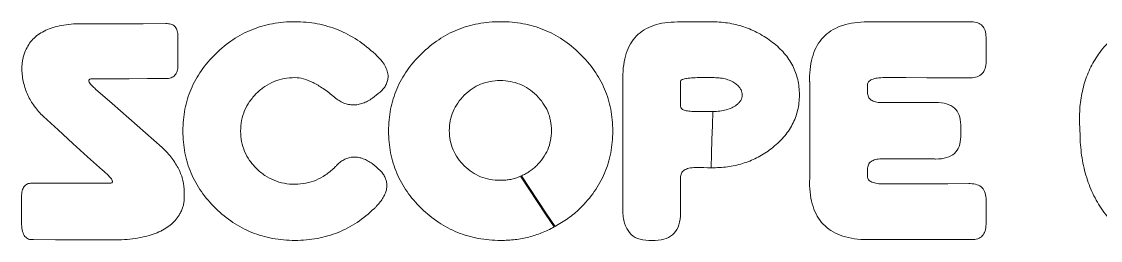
# Model space of a CAD drawing. Header units: millimetres. Extents: x 8 to 95, y 4 to 126.
# Drawn here: x 32.04 to 50.1, y 122.17 to 125.83 of the extents above; entities that cross this region are included whole.
import ezdxf

# ---------------------------------------------------------------- set-up
doc = ezdxf.new("R2010")
doc.units = ezdxf.units.MM
doc.header["$MEASUREMENT"] = 0
doc.layers.add('text outlines', color=7, linetype='Continuous', lineweight=0)

# ---------------------------------------------------------------- blocks, each defined once
blk = doc.blocks.new('Block_10')
at = {"layer": 'text outlines', "color": 7, "lineweight": 9}
for points, knots in [([(33.226, 124.874), (33.216, 124.874), (33.208, 124.873), (33.201, 124.871), (33.194, 124.87), (33.188, 124.868), (33.183, 124.865), (33.178, 124.862), (33.174, 124.859), (33.172, 124.855), (33.17, 124.851), (33.168, 124.846), (33.168, 124.841), (33.168, 124.834), (33.171, 124.826), (33.175, 124.816), (33.18, 124.807), (33.187, 124.797), (33.196, 124.785), (33.205, 124.773), (33.217, 124.761), (33.231, 124.747), (33.244, 124.733), (33.261, 124.718), (33.279, 124.702), (33.279, 124.702), (33.558, 124.458), (33.558, 124.458), (33.558, 124.458), (33.837, 124.213), (33.837, 124.213), (33.837, 124.213), (34.116, 123.969), (34.116, 123.969), (34.116, 123.969), (34.395, 123.725), (34.395, 123.725), (34.457, 123.665), (34.511, 123.605), (34.558, 123.544), (34.604, 123.483), (34.643, 123.421), (34.673, 123.359), (34.704, 123.297), (34.728, 123.234), (34.743, 123.17), (34.758, 123.106), (34.766, 123.042), (34.766, 122.977), (34.766, 122.977), (34.766, 122.974), (34.766, 122.974), (34.766, 122.974), (34.766, 122.971), (34.766, 122.971), (34.766, 122.971), (34.766, 122.968), (34.766, 122.968), (34.766, 122.968), (34.766, 122.965), (34.766, 122.965), (34.766, 122.965), (34.766, 122.944), (34.766, 122.944), (34.766, 122.944), (34.765, 122.922), (34.765, 122.922), (34.765, 122.922), (34.765, 122.901), (34.765, 122.901), (34.765, 122.901), (34.764, 122.879), (34.764, 122.879), (34.764, 122.856), (34.763, 122.833), (34.76, 122.81), (34.757, 122.788), (34.752, 122.766), (34.746, 122.744), (34.74, 122.722), (34.733, 122.701), (34.724, 122.679), (34.715, 122.658), (34.704, 122.637), (34.692, 122.617), (34.657, 122.551), (34.609, 122.493), (34.551, 122.442), (34.492, 122.391), (34.422, 122.347), (34.341, 122.311), (34.26, 122.274), (34.167, 122.245), (34.063, 122.223), (33.959, 122.201), (33.844, 122.186), (33.717, 122.179), (33.717, 122.179), (33.348, 122.179), (33.348, 122.179), (33.348, 122.179), (32.978, 122.18), (32.978, 122.18), (32.978, 122.18), (32.608, 122.18), (32.608, 122.18), (32.608, 122.18), (32.239, 122.181), (32.239, 122.181), (32.239, 122.181), (32.233, 122.181), (32.233, 122.181), (32.233, 122.181), (32.228, 122.181), (32.228, 122.181), (32.228, 122.181), (32.223, 122.181), (32.223, 122.181), (32.223, 122.181), (32.218, 122.181), (32.218, 122.181), (32.189, 122.181), (32.163, 122.187), (32.141, 122.199), (32.119, 122.211), (32.101, 122.229), (32.086, 122.253), (32.071, 122.278), (32.06, 122.308), (32.053, 122.344), (32.045, 122.381), (32.042, 122.423), (32.042, 122.471), (32.042, 122.471), (32.042, 122.577), (32.042, 122.577), (32.042, 122.577), (32.042, 122.684), (32.042, 122.684), (32.042, 122.684), (32.042, 122.79), (32.042, 122.79), (32.042, 122.79), (32.042, 122.896), (32.042, 122.896), (32.042, 122.934), (32.045, 122.968), (32.052, 122.997), (32.06, 123.026), (32.07, 123.05), (32.084, 123.069), (32.099, 123.088), (32.116, 123.103), (32.138, 123.112), (32.159, 123.122), (32.184, 123.127), (32.212, 123.127), (32.212, 123.127), (32.221, 123.127), (32.221, 123.127), (32.221, 123.127), (32.229, 123.127), (32.229, 123.127), (32.229, 123.127), (32.238, 123.127), (32.238, 123.127), (32.238, 123.127), (32.247, 123.127), (32.247, 123.127), (32.247, 123.127), (32.565, 123.126), (32.565, 123.126), (32.565, 123.126), (32.883, 123.126), (32.883, 123.126), (32.883, 123.126), (33.201, 123.125), (33.201, 123.125), (33.201, 123.125), (33.519, 123.125), (33.519, 123.125), (33.526, 123.125), (33.533, 123.126), (33.538, 123.128), (33.544, 123.129), (33.549, 123.131), (33.553, 123.134), (33.556, 123.136), (33.559, 123.139), (33.561, 123.143), (33.563, 123.147), (33.564, 123.151), (33.564, 123.156), (33.564, 123.164), (33.56, 123.174), (33.553, 123.187), (33.546, 123.199), (33.536, 123.212), (33.522, 123.228), (33.508, 123.243), (33.49, 123.261), (33.469, 123.28), (33.448, 123.299), (33.424, 123.32), (33.396, 123.342), (33.396, 123.342), (33.148, 123.567), (33.148, 123.567), (33.148, 123.567), (32.901, 123.793), (32.901, 123.793), (32.901, 123.793), (32.654, 124.018), (32.654, 124.018), (32.654, 124.018), (32.407, 124.243), (32.407, 124.243), (32.35, 124.297), (32.3, 124.353), (32.257, 124.412), (32.213, 124.472), (32.177, 124.534), (32.146, 124.6), (32.116, 124.665), (32.093, 124.734), (32.076, 124.805), (32.059, 124.877), (32.049, 124.952), (32.046, 125.03), (32.046, 125.057), (32.047, 125.083), (32.049, 125.108), (32.052, 125.134), (32.055, 125.159), (32.059, 125.183), (32.064, 125.207), (32.069, 125.23), (32.076, 125.253), (32.083, 125.275), (32.09, 125.297), (32.099, 125.318), (32.125, 125.392), (32.163, 125.456), (32.211, 125.513), (32.26, 125.569), (32.32, 125.617), (32.391, 125.656), (32.462, 125.696), (32.545, 125.727), (32.639, 125.75), (32.733, 125.773), (32.839, 125.788), (32.955, 125.794), (32.955, 125.794), (33.33, 125.794), (33.33, 125.794), (33.33, 125.794), (33.705, 125.795), (33.705, 125.795), (33.705, 125.795), (34.08, 125.795), (34.08, 125.795), (34.08, 125.795), (34.455, 125.796), (34.455, 125.796), (34.455, 125.796), (34.46, 125.796), (34.46, 125.796), (34.46, 125.796), (34.466, 125.796), (34.466, 125.796), (34.466, 125.796), (34.472, 125.796), (34.472, 125.796), (34.472, 125.796), (34.477, 125.796), (34.477, 125.796), (34.508, 125.796), (34.534, 125.791), (34.557, 125.782), (34.58, 125.773), (34.599, 125.76), (34.614, 125.742), (34.629, 125.723), (34.64, 125.701), (34.648, 125.674), (34.656, 125.646), (34.659, 125.615), (34.659, 125.579), (34.659, 125.579), (34.659, 125.571), (34.659, 125.571), (34.659, 125.571), (34.659, 125.563), (34.659, 125.563), (34.659, 125.563), (34.659, 125.556), (34.659, 125.556), (34.659, 125.556), (34.659, 125.548), (34.659, 125.548), (34.659, 125.548), (34.659, 125.447), (34.659, 125.447), (34.659, 125.447), (34.659, 125.345), (34.659, 125.345), (34.659, 125.345), (34.658, 125.244), (34.658, 125.244), (34.658, 125.244), (34.658, 125.142), (34.658, 125.142), (34.658, 125.139), (34.658, 125.135), (34.658, 125.131), (34.659, 125.128), (34.659, 125.124), (34.659, 125.12), (34.659, 125.117), (34.659, 125.113), (34.659, 125.11), (34.659, 125.106), (34.659, 125.103), (34.659, 125.099), (34.659, 125.062), (34.655, 125.03), (34.647, 125.002), (34.638, 124.974), (34.626, 124.951), (34.609, 124.932), (34.592, 124.913), (34.571, 124.899), (34.545, 124.89), (34.52, 124.881), (34.491, 124.876), (34.457, 124.876), (34.457, 124.876), (34.149, 124.876), (34.149, 124.876), (34.149, 124.876), (33.841, 124.875), (33.841, 124.875), (33.841, 124.875), (33.534, 124.875), (33.534, 124.875), (33.534, 124.875), (33.226, 124.874), (33.226, 124.874)], [0, 0, 0, 0, 1, 1, 1, 2, 2, 2, 3, 3, 3, 4, 4, 4, 5, 5, 5, 6, 6, 6, 7, 7, 7, 8, 8, 8, 9, 9, 9, 10, 10, 10, 11, 11, 11, 12, 12, 12, 13, 13, 13, 14, 14, 14, 15, 15, 15, 16, 16, 16, 17, 17, 17, 18, 18, 18, 19, 19, 19, 20, 20, 20, 21, 21, 21, 22, 22, 22, 23, 23, 23, 24, 24, 24, 25, 25, 25, 26, 26, 26, 27, 27, 27, 28, 28, 28, 29, 29, 29, 30, 30, 30, 31, 31, 31, 32, 32, 32, 33, 33, 33, 34, 34, 34, 35, 35, 35, 36, 36, 36, 37, 37, 37, 38, 38, 38, 39, 39, 39, 40, 40, 40, 41, 41, 41, 42, 42, 42, 43, 43, 43, 44, 44, 44, 45, 45, 45, 46, 46, 46, 47, 47, 47, 48, 48, 48, 49, 49, 49, 50, 50, 50, 51, 51, 51, 52, 52, 52, 53, 53, 53, 54, 54, 54, 55, 55, 55, 56, 56, 56, 57, 57, 57, 58, 58, 58, 59, 59, 59, 60, 60, 60, 61, 61, 61, 62, 62, 62, 63, 63, 63, 64, 64, 64, 65, 65, 65, 66, 66, 66, 67, 67, 67, 68, 68, 68, 69, 69, 69, 70, 70, 70, 71, 71, 71, 72, 72, 72, 73, 73, 73, 74, 74, 74, 75, 75, 75, 76, 76, 76, 77, 77, 77, 78, 78, 78, 79, 79, 79, 80, 80, 80, 81, 81, 81, 82, 82, 82, 83, 83, 83, 84, 84, 84, 85, 85, 85, 86, 86, 86, 87, 87, 87, 88, 88, 88, 89, 89, 89, 90, 90, 90, 91, 91, 91, 92, 92, 92, 93, 93, 93, 94, 94, 94, 95, 95, 95, 96, 96, 96, 97, 97, 97, 98, 98, 98, 99, 99, 99, 100, 100, 100, 101, 101, 101, 102, 102, 102, 103, 103, 103, 104, 104, 104, 105, 105, 105, 106, 106, 106, 107, 107, 107, 108, 108, 108, 109, 109, 109, 110, 110, 110, 111, 111, 111, 112, 112, 112, 113, 113, 113, 114, 114, 114, 115, 115, 115, 116, 116, 116, 116]), ([(38.03, 122.793), (38.021, 122.782), (38.011, 122.771), (38.003, 122.762), (37.995, 122.753), (37.987, 122.745), (37.98, 122.737), (37.973, 122.73), (37.967, 122.724), (37.962, 122.718), (37.957, 122.713), (37.952, 122.708), (37.948, 122.705), (37.857, 122.616), (37.76, 122.537), (37.659, 122.47), (37.557, 122.403), (37.451, 122.347), (37.34, 122.303), (37.23, 122.258), (37.114, 122.224), (36.994, 122.202), (36.874, 122.179), (36.749, 122.168), (36.619, 122.168), (36.489, 122.168), (36.364, 122.179), (36.244, 122.202), (36.124, 122.224), (36.009, 122.258), (35.898, 122.302), (35.787, 122.347), (35.682, 122.403), (35.581, 122.47), (35.48, 122.537), (35.383, 122.615), (35.292, 122.704), (35.2, 122.793), (35.12, 122.887), (35.052, 122.986), (34.983, 123.084), (34.926, 123.187), (34.88, 123.295), (34.834, 123.403), (34.8, 123.515), (34.777, 123.632), (34.754, 123.749), (34.743, 123.871), (34.743, 123.997), (34.743, 124.124), (34.754, 124.246), (34.777, 124.363), (34.8, 124.481), (34.834, 124.593), (34.88, 124.701), (34.926, 124.809), (34.983, 124.913), (35.052, 125.011), (35.12, 125.11), (35.2, 125.204), (35.292, 125.293), (35.383, 125.382), (35.48, 125.46), (35.581, 125.527), (35.682, 125.594), (35.787, 125.65), (35.898, 125.695), (36.009, 125.739), (36.124, 125.773), (36.244, 125.795), (36.364, 125.817), (36.489, 125.829), (36.619, 125.829), (36.747, 125.828), (36.871, 125.817), (36.991, 125.794), (37.111, 125.771), (37.227, 125.737), (37.34, 125.691), (37.452, 125.646), (37.56, 125.589), (37.664, 125.521), (37.768, 125.453), (37.868, 125.374), (37.965, 125.284), (38, 125.251), (38.031, 125.219), (38.058, 125.188), (38.084, 125.156), (38.107, 125.125), (38.124, 125.094), (38.142, 125.063), (38.156, 125.032), (38.164, 125.002), (38.173, 124.972), (38.178, 124.942), (38.178, 124.913), (38.178, 124.89), (38.175, 124.867), (38.17, 124.844), (38.164, 124.822), (38.156, 124.8), (38.145, 124.778), (38.134, 124.756), (38.12, 124.734), (38.104, 124.713), (38.088, 124.692), (38.068, 124.671), (38.047, 124.651), (38.047, 124.651), (38.014, 124.626), (38.014, 124.626), (38.014, 124.626), (37.981, 124.601), (37.981, 124.601), (37.981, 124.601), (37.948, 124.576), (37.948, 124.576), (37.948, 124.576), (37.916, 124.55), (37.916, 124.55), (37.889, 124.531), (37.862, 124.515), (37.835, 124.5), (37.808, 124.486), (37.782, 124.474), (37.755, 124.464), (37.729, 124.455), (37.702, 124.448), (37.676, 124.443), (37.65, 124.438), (37.624, 124.436), (37.598, 124.436), (37.57, 124.436), (37.542, 124.438), (37.515, 124.444), (37.488, 124.449), (37.461, 124.457), (37.435, 124.468), (37.408, 124.479), (37.382, 124.492), (37.357, 124.508), (37.331, 124.524), (37.306, 124.543), (37.281, 124.565), (37.216, 124.619), (37.153, 124.667), (37.093, 124.708), (37.033, 124.749), (36.976, 124.783), (36.921, 124.811), (36.865, 124.838), (36.813, 124.858), (36.762, 124.872), (36.712, 124.886), (36.664, 124.893), (36.619, 124.893), (36.557, 124.893), (36.496, 124.887), (36.438, 124.876), (36.38, 124.865), (36.325, 124.849), (36.271, 124.827), (36.218, 124.805), (36.166, 124.778), (36.117, 124.745), (36.068, 124.712), (36.021, 124.674), (35.977, 124.63), (35.932, 124.587), (35.893, 124.541), (35.86, 124.492), (35.826, 124.444), (35.799, 124.394), (35.776, 124.341), (35.754, 124.288), (35.737, 124.233), (35.726, 124.176), (35.715, 124.119), (35.709, 124.059), (35.709, 123.997), (35.709, 123.936), (35.715, 123.877), (35.726, 123.821), (35.737, 123.764), (35.754, 123.71), (35.776, 123.657), (35.798, 123.605), (35.826, 123.555), (35.859, 123.507), (35.893, 123.459), (35.931, 123.413), (35.976, 123.37), (36.02, 123.326), (36.067, 123.288), (36.116, 123.255), (36.165, 123.223), (36.216, 123.196), (36.27, 123.174), (36.323, 123.152), (36.379, 123.136), (36.437, 123.125), (36.496, 123.114), (36.556, 123.108), (36.619, 123.108), (36.682, 123.108), (36.743, 123.114), (36.801, 123.126), (36.86, 123.137), (36.917, 123.155), (36.972, 123.178), (37.027, 123.201), (37.08, 123.229), (37.131, 123.264), (37.182, 123.299), (37.232, 123.339), (37.279, 123.385), (37.281, 123.386), (37.283, 123.389), (37.287, 123.392), (37.29, 123.395), (37.295, 123.399), (37.3, 123.404), (37.304, 123.41), (37.31, 123.416), (37.317, 123.423), (37.323, 123.43), (37.33, 123.438), (37.338, 123.446), (37.359, 123.466), (37.38, 123.483), (37.402, 123.498), (37.424, 123.512), (37.446, 123.524), (37.469, 123.534), (37.492, 123.544), (37.515, 123.551), (37.539, 123.556), (37.563, 123.561), (37.588, 123.563), (37.613, 123.563), (37.636, 123.563), (37.661, 123.561), (37.685, 123.556), (37.709, 123.552), (37.734, 123.545), (37.759, 123.536), (37.784, 123.527), (37.81, 123.516), (37.836, 123.502), (37.861, 123.489), (37.887, 123.473), (37.914, 123.455), (37.914, 123.455), (37.946, 123.426), (37.946, 123.426), (37.946, 123.426), (37.979, 123.397), (37.979, 123.397), (37.979, 123.397), (38.012, 123.369), (38.012, 123.369), (38.012, 123.369), (38.045, 123.34), (38.045, 123.34), (38.063, 123.32), (38.08, 123.299), (38.094, 123.279), (38.108, 123.258), (38.12, 123.238), (38.129, 123.217), (38.138, 123.196), (38.145, 123.174), (38.15, 123.153), (38.155, 123.131), (38.157, 123.11), (38.157, 123.088), (38.157, 123.064), (38.155, 123.041), (38.149, 123.017), (38.144, 122.992), (38.136, 122.968), (38.125, 122.944), (38.115, 122.919), (38.102, 122.894), (38.086, 122.869), (38.07, 122.844), (38.052, 122.819), (38.03, 122.793)], [0, 0, 0, 0, 1, 1, 1, 2, 2, 2, 3, 3, 3, 4, 4, 4, 5, 5, 5, 6, 6, 6, 7, 7, 7, 8, 8, 8, 9, 9, 9, 10, 10, 10, 11, 11, 11, 12, 12, 12, 13, 13, 13, 14, 14, 14, 15, 15, 15, 16, 16, 16, 17, 17, 17, 18, 18, 18, 19, 19, 19, 20, 20, 20, 21, 21, 21, 22, 22, 22, 23, 23, 23, 24, 24, 24, 25, 25, 25, 26, 26, 26, 27, 27, 27, 28, 28, 28, 29, 29, 29, 30, 30, 30, 31, 31, 31, 32, 32, 32, 33, 33, 33, 34, 34, 34, 35, 35, 35, 36, 36, 36, 37, 37, 37, 38, 38, 38, 39, 39, 39, 40, 40, 40, 41, 41, 41, 42, 42, 42, 43, 43, 43, 44, 44, 44, 45, 45, 45, 46, 46, 46, 47, 47, 47, 48, 48, 48, 49, 49, 49, 50, 50, 50, 51, 51, 51, 52, 52, 52, 53, 53, 53, 54, 54, 54, 55, 55, 55, 56, 56, 56, 57, 57, 57, 58, 58, 58, 59, 59, 59, 60, 60, 60, 61, 61, 61, 62, 62, 62, 63, 63, 63, 64, 64, 64, 65, 65, 65, 66, 66, 66, 67, 67, 67, 68, 68, 68, 69, 69, 69, 70, 70, 70, 71, 71, 71, 72, 72, 72, 73, 73, 73, 74, 74, 74, 75, 75, 75, 76, 76, 76, 77, 77, 77, 78, 78, 78, 79, 79, 79, 80, 80, 80, 81, 81, 81, 82, 82, 82, 83, 83, 83, 84, 84, 84, 85, 85, 85, 86, 86, 86, 87, 87, 87, 88, 88, 88, 89, 89, 89, 90, 90, 90, 91, 91, 91, 92, 92, 92, 93, 93, 93, 94, 94, 94, 95, 95, 95, 96, 96, 96, 96]), ([(41.939, 123.997), (41.939, 124.124), (41.928, 124.246), (41.905, 124.363), (41.882, 124.481), (41.848, 124.593), (41.802, 124.701), (41.756, 124.809), (41.699, 124.913), (41.631, 125.011), (41.562, 125.11), (41.482, 125.204), (41.39, 125.293), (41.299, 125.382), (41.203, 125.46), (41.102, 125.527), (41.001, 125.594), (40.895, 125.65), (40.784, 125.695), (40.673, 125.739), (40.558, 125.773), (40.438, 125.795), (40.318, 125.817), (40.193, 125.829), (40.063, 125.829), (39.933, 125.829), (39.808, 125.817), (39.688, 125.795), (39.568, 125.773), (39.453, 125.739), (39.342, 125.695), (39.232, 125.65), (39.126, 125.594), (39.025, 125.527), (38.924, 125.46), (38.827, 125.382), (38.736, 125.293), (38.644, 125.204), (38.564, 125.11), (38.496, 125.011), (38.427, 124.913), (38.37, 124.809), (38.324, 124.701), (38.278, 124.593), (38.244, 124.481), (38.221, 124.363), (38.198, 124.246), (38.187, 124.124), (38.187, 123.997), (38.187, 123.871), (38.198, 123.749), (38.221, 123.632), (38.244, 123.515), (38.278, 123.403), (38.324, 123.295), (38.37, 123.187), (38.427, 123.084), (38.496, 122.986), (38.564, 122.887), (38.644, 122.793), (38.736, 122.704), (38.827, 122.615), (38.924, 122.537), (39.025, 122.47), (39.126, 122.403), (39.232, 122.347), (39.342, 122.302), (39.453, 122.258), (39.568, 122.224), (39.688, 122.202), (39.808, 122.179), (39.933, 122.168), (40.063, 122.168), (40.147, 122.168), (40.228, 122.173), (40.306, 122.182), (40.385, 122.192), (40.46, 122.206), (40.534, 122.225), (40.608, 122.244), (40.679, 122.267), (40.749, 122.295), (40.82, 122.323), (40.889, 122.356), (40.957, 122.394), (40.957, 122.394), (40.816, 122.606), (40.816, 122.606), (40.816, 122.606), (40.675, 122.818), (40.675, 122.818), (40.675, 122.818), (40.534, 123.03), (40.534, 123.03), (40.534, 123.03), (40.394, 123.242), (40.394, 123.242), (40.366, 123.23), (40.34, 123.219), (40.313, 123.21), (40.286, 123.202), (40.259, 123.195), (40.232, 123.189), (40.205, 123.184), (40.177, 123.18), (40.147, 123.178), (40.118, 123.175), (40.087, 123.174), (40.055, 123.174), (39.996, 123.174), (39.94, 123.179), (39.885, 123.189), (39.831, 123.199), (39.778, 123.215), (39.728, 123.235), (39.678, 123.255), (39.63, 123.281), (39.584, 123.311), (39.538, 123.342), (39.494, 123.377), (39.453, 123.418), (39.411, 123.458), (39.375, 123.501), (39.343, 123.546), (39.312, 123.591), (39.286, 123.638), (39.265, 123.687), (39.244, 123.736), (39.229, 123.787), (39.218, 123.84), (39.208, 123.893), (39.203, 123.948), (39.203, 124.006), (39.203, 124.063), (39.208, 124.119), (39.218, 124.172), (39.229, 124.226), (39.244, 124.277), (39.265, 124.327), (39.286, 124.376), (39.312, 124.423), (39.343, 124.468), (39.375, 124.514), (39.411, 124.557), (39.453, 124.598), (39.494, 124.639), (39.538, 124.674), (39.584, 124.705), (39.63, 124.736), (39.678, 124.761), (39.728, 124.782), (39.778, 124.802), (39.831, 124.818), (39.885, 124.828), (39.94, 124.838), (39.996, 124.843), (40.055, 124.843), (40.114, 124.843), (40.171, 124.838), (40.226, 124.828), (40.28, 124.818), (40.333, 124.802), (40.384, 124.782), (40.434, 124.761), (40.483, 124.736), (40.529, 124.705), (40.575, 124.674), (40.619, 124.639), (40.661, 124.598), (40.703, 124.557), (40.74, 124.514), (40.771, 124.468), (40.803, 124.423), (40.829, 124.376), (40.85, 124.327), (40.871, 124.277), (40.887, 124.226), (40.898, 124.172), (40.908, 124.119), (40.913, 124.063), (40.913, 124.006), (40.913, 123.948), (40.908, 123.893), (40.898, 123.84), (40.887, 123.787), (40.871, 123.736), (40.85, 123.687), (40.829, 123.638), (40.803, 123.591), (40.771, 123.546), (40.74, 123.501), (40.703, 123.458), (40.661, 123.418), (40.642, 123.4), (40.623, 123.382), (40.603, 123.367), (40.583, 123.351), (40.563, 123.336), (40.542, 123.322), (40.522, 123.308), (40.5, 123.295), (40.479, 123.283), (40.457, 123.271), (40.435, 123.26), (40.413, 123.25), (40.413, 123.25), (40.553, 123.038), (40.553, 123.038), (40.553, 123.038), (40.693, 122.826), (40.693, 122.826), (40.693, 122.826), (40.833, 122.614), (40.833, 122.614), (40.833, 122.614), (40.973, 122.402), (40.973, 122.402), (41.009, 122.422), (41.046, 122.443), (41.082, 122.466), (41.118, 122.488), (41.154, 122.511), (41.189, 122.536), (41.224, 122.561), (41.258, 122.587), (41.292, 122.615), (41.325, 122.643), (41.358, 122.673), (41.39, 122.704), (41.482, 122.793), (41.562, 122.887), (41.631, 122.986), (41.699, 123.084), (41.756, 123.187), (41.802, 123.295), (41.848, 123.403), (41.882, 123.515), (41.905, 123.632), (41.928, 123.749), (41.939, 123.871), (41.939, 123.997)], [0, 0, 0, 0, 1, 1, 1, 2, 2, 2, 3, 3, 3, 4, 4, 4, 5, 5, 5, 6, 6, 6, 7, 7, 7, 8, 8, 8, 9, 9, 9, 10, 10, 10, 11, 11, 11, 12, 12, 12, 13, 13, 13, 14, 14, 14, 15, 15, 15, 16, 16, 16, 17, 17, 17, 18, 18, 18, 19, 19, 19, 20, 20, 20, 21, 21, 21, 22, 22, 22, 23, 23, 23, 24, 24, 24, 25, 25, 25, 26, 26, 26, 27, 27, 27, 28, 28, 28, 29, 29, 29, 30, 30, 30, 31, 31, 31, 32, 32, 32, 33, 33, 33, 34, 34, 34, 35, 35, 35, 36, 36, 36, 37, 37, 37, 38, 38, 38, 39, 39, 39, 40, 40, 40, 41, 41, 41, 42, 42, 42, 43, 43, 43, 44, 44, 44, 45, 45, 45, 46, 46, 46, 47, 47, 47, 48, 48, 48, 49, 49, 49, 50, 50, 50, 51, 51, 51, 52, 52, 52, 53, 53, 53, 54, 54, 54, 55, 55, 55, 56, 56, 56, 57, 57, 57, 58, 58, 58, 59, 59, 59, 60, 60, 60, 61, 61, 61, 62, 62, 62, 63, 63, 63, 64, 64, 64, 65, 65, 65, 66, 66, 66, 67, 67, 67, 68, 68, 68, 69, 69, 69, 70, 70, 70, 71, 71, 71, 72, 72, 72, 73, 73, 73, 74, 74, 74, 75, 75, 75, 76, 76, 76, 77, 77, 77, 78, 78, 78, 79, 79, 79, 80, 80, 80, 80]), ([(44.615, 125.483), (44.541, 125.541), (44.463, 125.591), (44.382, 125.634), (44.302, 125.678), (44.218, 125.713), (44.132, 125.742), (44.045, 125.771), (43.956, 125.793), (43.863, 125.807), (43.771, 125.821), (43.675, 125.829), (43.577, 125.829), (43.577, 125.829), (43.446, 125.828), (43.446, 125.828), (43.446, 125.828), (43.316, 125.826), (43.316, 125.826), (43.316, 125.826), (43.185, 125.825), (43.185, 125.825), (43.185, 125.825), (43.055, 125.824), (43.055, 125.824), (43.055, 125.824), (43.048, 125.824), (43.048, 125.824), (43.048, 125.824), (43.04, 125.824), (43.04, 125.824), (43.04, 125.824), (43.033, 125.824), (43.033, 125.824), (43.033, 125.824), (43.026, 125.824), (43.026, 125.824), (42.873, 125.824), (42.739, 125.805), (42.625, 125.766), (42.51, 125.727), (42.414, 125.668), (42.338, 125.59), (42.261, 125.512), (42.204, 125.415), (42.166, 125.298), (42.127, 125.181), (42.108, 125.044), (42.108, 124.888), (42.108, 124.888), (42.108, 124.336), (42.108, 124.336), (42.108, 124.336), (42.108, 123.783), (42.108, 123.783), (42.108, 123.783), (42.108, 123.231), (42.108, 123.231), (42.108, 123.231), (42.108, 122.678), (42.108, 122.678), (42.109, 122.594), (42.119, 122.52), (42.138, 122.457), (42.157, 122.393), (42.184, 122.34), (42.221, 122.298), (42.257, 122.255), (42.302, 122.223), (42.356, 122.202), (42.41, 122.18), (42.473, 122.169), (42.545, 122.168), (42.545, 122.168), (42.571, 122.168), (42.571, 122.168), (42.571, 122.168), (42.597, 122.168), (42.597, 122.168), (42.597, 122.168), (42.623, 122.168), (42.623, 122.168), (42.623, 122.168), (42.649, 122.168), (42.649, 122.168), (42.72, 122.17), (42.782, 122.181), (42.835, 122.201), (42.888, 122.221), (42.932, 122.25), (42.967, 122.289), (43.003, 122.327), (43.029, 122.375), (43.047, 122.431), (43.064, 122.488), (43.073, 122.554), (43.073, 122.629), (43.073, 122.629), (43.073, 122.776), (43.073, 122.776), (43.073, 122.776), (43.073, 122.923), (43.073, 122.923), (43.073, 122.923), (43.073, 123.07), (43.073, 123.07), (43.073, 123.07), (43.073, 123.217), (43.073, 123.217), (43.073, 123.245), (43.079, 123.27), (43.089, 123.291), (43.1, 123.313), (43.116, 123.33), (43.137, 123.344), (43.158, 123.359), (43.184, 123.369), (43.216, 123.376), (43.248, 123.383), (43.285, 123.387), (43.327, 123.387), (43.327, 123.387), (43.331, 123.387), (43.331, 123.387), (43.331, 123.387), (43.335, 123.387), (43.335, 123.387), (43.335, 123.387), (43.339, 123.387), (43.339, 123.387), (43.339, 123.387), (43.343, 123.387), (43.343, 123.387), (43.343, 123.387), (43.404, 123.386), (43.404, 123.386), (43.404, 123.386), (43.464, 123.386), (43.464, 123.386), (43.464, 123.386), (43.525, 123.385), (43.525, 123.385), (43.525, 123.385), (43.585, 123.385), (43.585, 123.385), (43.585, 123.385), (43.585, 123.385), (43.585, 123.385), (43.585, 123.385), (43.585, 123.385), (43.585, 123.385), (43.585, 123.385), (43.585, 123.385), (43.585, 123.385), (43.585, 123.385), (43.586, 123.385), (43.586, 123.385), (43.586, 123.385), (43.593, 123.62), (43.593, 123.62), (43.593, 123.62), (43.601, 123.855), (43.601, 123.855), (43.601, 123.855), (43.609, 124.09), (43.609, 124.09), (43.609, 124.09), (43.617, 124.325), (43.617, 124.325), (43.617, 124.325), (43.616, 124.325), (43.616, 124.325), (43.616, 124.325), (43.616, 124.325), (43.615, 124.325), (43.615, 124.325), (43.615, 124.325), (43.615, 124.325), (43.614, 124.325), (43.614, 124.325), (43.614, 124.325), (43.614, 124.325), (43.607, 124.325), (43.607, 124.325), (43.607, 124.325), (43.601, 124.325), (43.601, 124.325), (43.601, 124.325), (43.594, 124.325), (43.594, 124.325), (43.594, 124.325), (43.587, 124.325), (43.587, 124.325), (43.587, 124.325), (43.527, 124.326), (43.527, 124.326), (43.527, 124.326), (43.466, 124.326), (43.466, 124.326), (43.466, 124.326), (43.406, 124.327), (43.406, 124.327), (43.406, 124.327), (43.346, 124.327), (43.346, 124.327), (43.346, 124.327), (43.339, 124.327), (43.339, 124.327), (43.339, 124.327), (43.332, 124.327), (43.332, 124.327), (43.332, 124.327), (43.326, 124.327), (43.326, 124.327), (43.326, 124.327), (43.319, 124.327), (43.319, 124.327), (43.278, 124.327), (43.242, 124.329), (43.211, 124.333), (43.181, 124.336), (43.155, 124.342), (43.135, 124.349), (43.114, 124.356), (43.099, 124.365), (43.089, 124.376), (43.078, 124.386), (43.073, 124.399), (43.073, 124.413), (43.073, 124.413), (43.073, 124.517), (43.073, 124.517), (43.073, 124.517), (43.073, 124.621), (43.073, 124.621), (43.073, 124.621), (43.073, 124.725), (43.073, 124.725), (43.073, 124.725), (43.073, 124.829), (43.073, 124.829), (43.073, 124.838), (43.079, 124.846), (43.091, 124.854), (43.102, 124.861), (43.119, 124.867), (43.142, 124.872), (43.165, 124.878), (43.194, 124.882), (43.229, 124.885), (43.263, 124.889), (43.304, 124.891), (43.35, 124.893), (43.35, 124.893), (43.422, 124.893), (43.422, 124.893), (43.422, 124.893), (43.494, 124.893), (43.494, 124.893), (43.494, 124.893), (43.566, 124.893), (43.566, 124.893), (43.566, 124.893), (43.638, 124.893), (43.638, 124.893), (43.676, 124.892), (43.712, 124.889), (43.746, 124.885), (43.78, 124.88), (43.812, 124.873), (43.843, 124.865), (43.873, 124.856), (43.901, 124.846), (43.928, 124.833), (43.954, 124.821), (43.979, 124.806), (44.001, 124.79), (44.019, 124.776), (44.034, 124.761), (44.048, 124.746), (44.061, 124.731), (44.072, 124.715), (44.081, 124.699), (44.09, 124.684), (44.096, 124.667), (44.101, 124.651), (44.105, 124.634), (44.108, 124.617), (44.108, 124.6), (44.108, 124.584), (44.106, 124.569), (44.102, 124.554), (44.098, 124.539), (44.092, 124.525), (44.083, 124.512), (44.075, 124.498), (44.065, 124.485), (44.053, 124.472), (44.041, 124.459), (44.027, 124.447), (44.011, 124.436), (43.986, 124.417), (43.96, 124.401), (43.931, 124.388), (43.902, 124.374), (43.871, 124.362), (43.838, 124.353), (43.805, 124.344), (43.771, 124.337), (43.734, 124.333), (43.697, 124.328), (43.658, 124.326), (43.617, 124.325), (43.617, 124.325), (43.609, 124.09), (43.609, 124.09), (43.609, 124.09), (43.601, 123.855), (43.601, 123.855), (43.601, 123.855), (43.593, 123.62), (43.593, 123.62), (43.593, 123.62), (43.586, 123.385), (43.586, 123.385), (43.586, 123.385), (43.595, 123.385), (43.595, 123.385), (43.595, 123.385), (43.605, 123.385), (43.605, 123.385), (43.605, 123.385), (43.615, 123.385), (43.615, 123.385), (43.615, 123.385), (43.624, 123.385), (43.624, 123.385), (43.716, 123.385), (43.806, 123.392), (43.892, 123.405), (43.978, 123.418), (44.062, 123.438), (44.142, 123.464), (44.223, 123.491), (44.301, 123.524), (44.375, 123.564), (44.45, 123.603), (44.522, 123.65), (44.591, 123.703), (44.67, 123.763), (44.739, 123.826), (44.798, 123.894), (44.857, 123.962), (44.906, 124.033), (44.946, 124.108), (44.985, 124.183), (45.015, 124.262), (45.034, 124.345), (45.054, 124.427), (45.064, 124.514), (45.064, 124.604), (45.064, 124.693), (45.055, 124.778), (45.036, 124.859), (45.017, 124.94), (44.989, 125.018), (44.952, 125.091), (44.914, 125.164), (44.868, 125.234), (44.812, 125.299), (44.756, 125.364), (44.69, 125.426), (44.615, 125.483)], [0, 0, 0, 0, 1, 1, 1, 2, 2, 2, 3, 3, 3, 4, 4, 4, 5, 5, 5, 6, 6, 6, 7, 7, 7, 8, 8, 8, 9, 9, 9, 10, 10, 10, 11, 11, 11, 12, 12, 12, 13, 13, 13, 14, 14, 14, 15, 15, 15, 16, 16, 16, 17, 17, 17, 18, 18, 18, 19, 19, 19, 20, 20, 20, 21, 21, 21, 22, 22, 22, 23, 23, 23, 24, 24, 24, 25, 25, 25, 26, 26, 26, 27, 27, 27, 28, 28, 28, 29, 29, 29, 30, 30, 30, 31, 31, 31, 32, 32, 32, 33, 33, 33, 34, 34, 34, 35, 35, 35, 36, 36, 36, 37, 37, 37, 38, 38, 38, 39, 39, 39, 40, 40, 40, 41, 41, 41, 42, 42, 42, 43, 43, 43, 44, 44, 44, 45, 45, 45, 46, 46, 46, 47, 47, 47, 48, 48, 48, 49, 49, 49, 50, 50, 50, 51, 51, 51, 52, 52, 52, 53, 53, 53, 54, 54, 54, 55, 55, 55, 56, 56, 56, 57, 57, 57, 58, 58, 58, 59, 59, 59, 60, 60, 60, 61, 61, 61, 62, 62, 62, 63, 63, 63, 64, 64, 64, 65, 65, 65, 66, 66, 66, 67, 67, 67, 68, 68, 68, 69, 69, 69, 70, 70, 70, 71, 71, 71, 72, 72, 72, 73, 73, 73, 74, 74, 74, 75, 75, 75, 76, 76, 76, 77, 77, 77, 78, 78, 78, 79, 79, 79, 80, 80, 80, 81, 81, 81, 82, 82, 82, 83, 83, 83, 84, 84, 84, 85, 85, 85, 86, 86, 86, 87, 87, 87, 88, 88, 88, 89, 89, 89, 90, 90, 90, 91, 91, 91, 92, 92, 92, 93, 93, 93, 94, 94, 94, 95, 95, 95, 96, 96, 96, 97, 97, 97, 98, 98, 98, 99, 99, 99, 100, 100, 100, 101, 101, 101, 102, 102, 102, 103, 103, 103, 104, 104, 104, 105, 105, 105, 106, 106, 106, 107, 107, 107, 108, 108, 108, 109, 109, 109, 110, 110, 110, 111, 111, 111, 112, 112, 112, 113, 113, 113, 114, 114, 114, 115, 115, 115, 116, 116, 116, 117, 117, 117, 118, 118, 118, 119, 119, 119, 120, 120, 120, 121, 121, 121, 122, 122, 122, 123, 123, 123, 124, 124, 124, 124]), ([(45.238, 124.808), (45.237, 124.813), (45.237, 124.817), (45.237, 124.822), (45.236, 124.826), (45.236, 124.831), (45.236, 124.835), (45.236, 124.84), (45.236, 124.844), (45.236, 124.849), (45.236, 124.853), (45.235, 124.857), (45.235, 124.862), (45.235, 125.017), (45.255, 125.153), (45.293, 125.271), (45.331, 125.388), (45.388, 125.487), (45.464, 125.567), (45.54, 125.648), (45.635, 125.709), (45.749, 125.752), (45.864, 125.795), (45.997, 125.819), (46.149, 125.824), (46.149, 125.824), (46.587, 125.824), (46.587, 125.824), (46.587, 125.824), (47.026, 125.824), (47.026, 125.824), (47.026, 125.824), (47.464, 125.824), (47.464, 125.824), (47.464, 125.824), (47.902, 125.824), (47.902, 125.824), (47.906, 125.825), (47.909, 125.825), (47.912, 125.825), (47.916, 125.826), (47.919, 125.826), (47.922, 125.826), (47.926, 125.826), (47.929, 125.826), (47.932, 125.826), (47.935, 125.826), (47.938, 125.826), (47.941, 125.826), (47.983, 125.826), (48.019, 125.821), (48.05, 125.81), (48.081, 125.799), (48.106, 125.783), (48.127, 125.761), (48.148, 125.74), (48.163, 125.713), (48.174, 125.68), (48.184, 125.648), (48.189, 125.61), (48.189, 125.566), (48.189, 125.566), (48.189, 125.478), (48.189, 125.478), (48.189, 125.478), (48.189, 125.389), (48.189, 125.389), (48.189, 125.389), (48.189, 125.301), (48.189, 125.301), (48.189, 125.301), (48.189, 125.212), (48.189, 125.212), (48.189, 125.208), (48.19, 125.205), (48.19, 125.201), (48.19, 125.197), (48.19, 125.194), (48.191, 125.19), (48.191, 125.186), (48.191, 125.183), (48.191, 125.179), (48.191, 125.176), (48.191, 125.172), (48.191, 125.169), (48.191, 125.122), (48.185, 125.081), (48.174, 125.046), (48.163, 125.011), (48.146, 124.982), (48.124, 124.959), (48.102, 124.935), (48.074, 124.918), (48.04, 124.906), (48.007, 124.894), (47.968, 124.888), (47.923, 124.888), (47.923, 124.888), (47.918, 124.888), (47.918, 124.888), (47.918, 124.888), (47.913, 124.888), (47.913, 124.888), (47.913, 124.888), (47.907, 124.888), (47.907, 124.888), (47.907, 124.888), (47.902, 124.888), (47.902, 124.888), (47.902, 124.888), (47.55, 124.89), (47.55, 124.89), (47.55, 124.89), (47.198, 124.891), (47.198, 124.891), (47.198, 124.891), (46.846, 124.893), (46.846, 124.893), (46.846, 124.893), (46.493, 124.895), (46.493, 124.895), (46.446, 124.894), (46.404, 124.891), (46.368, 124.886), (46.333, 124.881), (46.303, 124.873), (46.279, 124.862), (46.255, 124.852), (46.236, 124.839), (46.224, 124.824), (46.211, 124.808), (46.205, 124.79), (46.204, 124.77), (46.204, 124.77), (46.204, 124.739), (46.204, 124.739), (46.204, 124.739), (46.204, 124.709), (46.204, 124.709), (46.204, 124.709), (46.204, 124.679), (46.204, 124.679), (46.204, 124.679), (46.204, 124.649), (46.204, 124.649), (46.205, 124.62), (46.21, 124.594), (46.221, 124.573), (46.231, 124.551), (46.246, 124.533), (46.265, 124.518), (46.285, 124.504), (46.309, 124.493), (46.338, 124.485), (46.367, 124.478), (46.401, 124.475), (46.44, 124.475), (46.44, 124.475), (46.649, 124.475), (46.649, 124.475), (46.649, 124.475), (46.858, 124.475), (46.858, 124.475), (46.858, 124.475), (47.067, 124.475), (47.067, 124.475), (47.067, 124.475), (47.276, 124.475), (47.276, 124.475), (47.281, 124.475), (47.287, 124.475), (47.293, 124.476), (47.299, 124.476), (47.305, 124.476), (47.31, 124.476), (47.316, 124.476), (47.322, 124.476), (47.328, 124.477), (47.334, 124.477), (47.339, 124.477), (47.345, 124.477), (47.415, 124.477), (47.476, 124.469), (47.529, 124.453), (47.581, 124.438), (47.625, 124.414), (47.66, 124.383), (47.695, 124.352), (47.721, 124.313), (47.739, 124.266), (47.756, 124.219), (47.765, 124.164), (47.765, 124.102), (47.765, 124.102), (47.765, 124.053), (47.765, 124.053), (47.765, 124.053), (47.765, 124.004), (47.765, 124.004), (47.765, 124.004), (47.765, 123.954), (47.765, 123.954), (47.765, 123.954), (47.765, 123.905), (47.765, 123.905), (47.765, 123.843), (47.756, 123.788), (47.739, 123.741), (47.721, 123.694), (47.695, 123.655), (47.66, 123.624), (47.625, 123.593), (47.581, 123.57), (47.529, 123.554), (47.476, 123.538), (47.415, 123.53), (47.345, 123.53), (47.339, 123.53), (47.334, 123.531), (47.328, 123.531), (47.322, 123.531), (47.316, 123.531), (47.31, 123.531), (47.305, 123.531), (47.299, 123.531), (47.293, 123.532), (47.287, 123.532), (47.281, 123.532), (47.276, 123.533), (47.276, 123.533), (47.067, 123.533), (47.067, 123.533), (47.067, 123.533), (46.858, 123.533), (46.858, 123.533), (46.858, 123.533), (46.649, 123.533), (46.649, 123.533), (46.649, 123.533), (46.44, 123.533), (46.44, 123.533), (46.401, 123.533), (46.367, 123.529), (46.338, 123.522), (46.309, 123.514), (46.285, 123.504), (46.265, 123.489), (46.246, 123.475), (46.231, 123.456), (46.221, 123.435), (46.21, 123.413), (46.205, 123.387), (46.204, 123.358), (46.204, 123.358), (46.204, 123.328), (46.204, 123.328), (46.204, 123.328), (46.204, 123.298), (46.204, 123.298), (46.204, 123.298), (46.204, 123.268), (46.204, 123.268), (46.204, 123.268), (46.204, 123.237), (46.204, 123.237), (46.205, 123.217), (46.211, 123.199), (46.224, 123.184), (46.236, 123.168), (46.255, 123.155), (46.279, 123.145), (46.303, 123.134), (46.333, 123.127), (46.368, 123.121), (46.404, 123.116), (46.446, 123.113), (46.493, 123.113), (46.493, 123.113), (46.846, 123.114), (46.846, 123.114), (46.846, 123.114), (47.198, 123.116), (47.198, 123.116), (47.198, 123.116), (47.55, 123.117), (47.55, 123.117), (47.55, 123.117), (47.902, 123.119), (47.902, 123.119), (47.902, 123.119), (47.907, 123.119), (47.907, 123.119), (47.907, 123.119), (47.913, 123.119), (47.913, 123.119), (47.913, 123.119), (47.918, 123.119), (47.918, 123.119), (47.918, 123.119), (47.923, 123.119), (47.923, 123.119), (47.968, 123.119), (48.007, 123.113), (48.04, 123.101), (48.074, 123.09), (48.102, 123.072), (48.124, 123.049), (48.146, 123.025), (48.163, 122.996), (48.174, 122.961), (48.185, 122.926), (48.191, 122.885), (48.191, 122.838), (48.191, 122.835), (48.191, 122.831), (48.191, 122.828), (48.191, 122.824), (48.191, 122.821), (48.191, 122.817), (48.19, 122.814), (48.19, 122.81), (48.19, 122.806), (48.19, 122.803), (48.189, 122.799), (48.189, 122.795), (48.189, 122.795), (48.189, 122.707), (48.189, 122.707), (48.189, 122.707), (48.189, 122.618), (48.189, 122.618), (48.189, 122.618), (48.189, 122.529), (48.189, 122.529), (48.189, 122.529), (48.189, 122.441), (48.189, 122.441), (48.189, 122.397), (48.184, 122.359), (48.174, 122.327), (48.163, 122.294), (48.148, 122.267), (48.127, 122.246), (48.106, 122.224), (48.081, 122.208), (48.05, 122.197), (48.019, 122.186), (47.983, 122.181), (47.941, 122.181), (47.938, 122.181), (47.935, 122.181), (47.932, 122.181), (47.929, 122.181), (47.926, 122.181), (47.922, 122.181), (47.919, 122.181), (47.916, 122.182), (47.912, 122.182), (47.909, 122.182), (47.906, 122.182), (47.902, 122.183), (47.902, 122.183), (47.464, 122.183), (47.464, 122.183), (47.464, 122.183), (47.026, 122.183), (47.026, 122.183), (47.026, 122.183), (46.587, 122.183), (46.587, 122.183), (46.587, 122.183), (46.149, 122.183), (46.149, 122.183), (45.997, 122.188), (45.864, 122.212), (45.749, 122.255), (45.635, 122.298), (45.54, 122.36), (45.464, 122.44), (45.388, 122.52), (45.331, 122.619), (45.293, 122.736), (45.255, 122.854), (45.235, 122.99), (45.235, 123.145), (45.235, 123.15), (45.236, 123.154), (45.236, 123.159), (45.236, 123.163), (45.236, 123.168), (45.236, 123.172), (45.236, 123.176), (45.236, 123.181), (45.237, 123.185), (45.237, 123.19), (45.237, 123.194), (45.238, 123.199), (45.238, 123.199), (45.238, 123.601), (45.238, 123.601), (45.238, 123.601), (45.238, 124.003), (45.238, 124.003), (45.238, 124.003), (45.238, 124.406), (45.238, 124.406), (45.238, 124.406), (45.238, 124.808), (45.238, 124.808)], [0, 0, 0, 0, 1, 1, 1, 2, 2, 2, 3, 3, 3, 4, 4, 4, 5, 5, 5, 6, 6, 6, 7, 7, 7, 8, 8, 8, 9, 9, 9, 10, 10, 10, 11, 11, 11, 12, 12, 12, 13, 13, 13, 14, 14, 14, 15, 15, 15, 16, 16, 16, 17, 17, 17, 18, 18, 18, 19, 19, 19, 20, 20, 20, 21, 21, 21, 22, 22, 22, 23, 23, 23, 24, 24, 24, 25, 25, 25, 26, 26, 26, 27, 27, 27, 28, 28, 28, 29, 29, 29, 30, 30, 30, 31, 31, 31, 32, 32, 32, 33, 33, 33, 34, 34, 34, 35, 35, 35, 36, 36, 36, 37, 37, 37, 38, 38, 38, 39, 39, 39, 40, 40, 40, 41, 41, 41, 42, 42, 42, 43, 43, 43, 44, 44, 44, 45, 45, 45, 46, 46, 46, 47, 47, 47, 48, 48, 48, 49, 49, 49, 50, 50, 50, 51, 51, 51, 52, 52, 52, 53, 53, 53, 54, 54, 54, 55, 55, 55, 56, 56, 56, 57, 57, 57, 58, 58, 58, 59, 59, 59, 60, 60, 60, 61, 61, 61, 62, 62, 62, 63, 63, 63, 64, 64, 64, 65, 65, 65, 66, 66, 66, 67, 67, 67, 68, 68, 68, 69, 69, 69, 70, 70, 70, 71, 71, 71, 72, 72, 72, 73, 73, 73, 74, 74, 74, 75, 75, 75, 76, 76, 76, 77, 77, 77, 78, 78, 78, 79, 79, 79, 80, 80, 80, 81, 81, 81, 82, 82, 82, 83, 83, 83, 84, 84, 84, 85, 85, 85, 86, 86, 86, 87, 87, 87, 88, 88, 88, 89, 89, 89, 90, 90, 90, 91, 91, 91, 92, 92, 92, 93, 93, 93, 94, 94, 94, 95, 95, 95, 96, 96, 96, 97, 97, 97, 98, 98, 98, 99, 99, 99, 100, 100, 100, 101, 101, 101, 102, 102, 102, 103, 103, 103, 104, 104, 104, 105, 105, 105, 106, 106, 106, 107, 107, 107, 108, 108, 108, 109, 109, 109, 110, 110, 110, 111, 111, 111, 112, 112, 112, 113, 113, 113, 114, 114, 114, 115, 115, 115, 116, 116, 116, 117, 117, 117, 118, 118, 118, 119, 119, 119, 120, 120, 120, 121, 121, 121, 122, 122, 122, 123, 123, 123, 124, 124, 124, 125, 125, 125, 126, 126, 126, 127, 127, 127, 128, 128, 128, 129, 129, 129, 130, 130, 130, 131, 131, 131, 132, 132, 132, 133, 133, 133, 134, 134, 134, 135, 135, 135, 136, 136, 136, 136]), ([(52.538, 124.913), (52.39, 124.914), (52.259, 124.914), (52.147, 124.915), (52.034, 124.915), (51.938, 124.916), (51.861, 124.916), (51.783, 124.916), (51.722, 124.917), (51.68, 124.917), (51.637, 124.917), (51.611, 124.917), (51.604, 124.917), (51.595, 124.917), (51.587, 124.918), (51.578, 124.918), (51.57, 124.918), (51.561, 124.918), (51.553, 124.919), (51.545, 124.919), (51.536, 124.919), (51.528, 124.919), (51.52, 124.919), (51.511, 124.919), (51.503, 124.919), (51.401, 124.916), (51.31, 124.907), (51.229, 124.893), (51.149, 124.879), (51.08, 124.86), (51.021, 124.835), (50.963, 124.811), (50.916, 124.781), (50.88, 124.746), (50.844, 124.711), (50.819, 124.671), (50.805, 124.625), (50.791, 124.58), (50.778, 124.532), (50.768, 124.484), (50.758, 124.435), (50.749, 124.384), (50.742, 124.332), (50.735, 124.28), (50.73, 124.226), (50.726, 124.171), (50.723, 124.115), (50.721, 124.058), (50.721, 124), (50.721, 123.937), (50.723, 123.876), (50.728, 123.818), (50.732, 123.76), (50.739, 123.705), (50.748, 123.652), (50.757, 123.599), (50.769, 123.548), (50.783, 123.5), (50.796, 123.452), (50.812, 123.407), (50.83, 123.364), (50.849, 123.32), (50.875, 123.283), (50.91, 123.25), (50.944, 123.218), (50.987, 123.191), (51.037, 123.169), (51.088, 123.148), (51.147, 123.131), (51.214, 123.121), (51.281, 123.11), (51.356, 123.104), (51.44, 123.104), (51.483, 123.104), (51.525, 123.105), (51.563, 123.107), (51.602, 123.108), (51.638, 123.11), (51.672, 123.113), (51.706, 123.116), (51.737, 123.12), (51.766, 123.124), (51.795, 123.128), (51.821, 123.133), (51.845, 123.139), (51.867, 123.147), (51.885, 123.156), (51.902, 123.167), (51.919, 123.177), (51.933, 123.189), (51.946, 123.203), (51.958, 123.216), (51.968, 123.231), (51.976, 123.247), (51.984, 123.263), (51.989, 123.28), (51.993, 123.299), (51.993, 123.299), (51.993, 123.3), (51.993, 123.3), (51.993, 123.3), (51.993, 123.301), (51.993, 123.301), (51.993, 123.301), (51.993, 123.302), (51.993, 123.302), (51.993, 123.302), (51.993, 123.303), (51.993, 123.303), (51.993, 123.33), (51.991, 123.354), (51.986, 123.374), (51.982, 123.394), (51.975, 123.411), (51.966, 123.425), (51.957, 123.439), (51.945, 123.449), (51.932, 123.456), (51.918, 123.463), (51.902, 123.467), (51.884, 123.467), (51.884, 123.467), (51.829, 123.467), (51.829, 123.467), (51.829, 123.467), (51.775, 123.467), (51.775, 123.467), (51.775, 123.467), (51.72, 123.467), (51.72, 123.467), (51.72, 123.467), (51.665, 123.467), (51.665, 123.467), (51.587, 123.467), (51.518, 123.475), (51.46, 123.492), (51.401, 123.509), (51.352, 123.534), (51.313, 123.568), (51.274, 123.601), (51.245, 123.643), (51.225, 123.694), (51.206, 123.744), (51.196, 123.803), (51.196, 123.871), (51.196, 123.871), (51.196, 123.908), (51.196, 123.908), (51.196, 123.908), (51.196, 123.946), (51.196, 123.946), (51.196, 123.946), (51.196, 123.984), (51.196, 123.984), (51.196, 123.984), (51.196, 124.022), (51.196, 124.022), (51.196, 124.085), (51.204, 124.141), (51.221, 124.189), (51.238, 124.236), (51.263, 124.276), (51.297, 124.308), (51.33, 124.339), (51.372, 124.363), (51.423, 124.379), (51.473, 124.395), (51.532, 124.403), (51.599, 124.403), (51.599, 124.403), (51.615, 124.403), (51.615, 124.403), (51.615, 124.403), (51.63, 124.403), (51.63, 124.403), (51.63, 124.403), (51.646, 124.403), (51.646, 124.403), (51.646, 124.403), (51.661, 124.403), (51.661, 124.403), (51.661, 124.403), (51.803, 124.402), (51.803, 124.402), (51.803, 124.402), (51.945, 124.402), (51.945, 124.402), (51.945, 124.402), (52.086, 124.401), (52.086, 124.401), (52.086, 124.401), (52.228, 124.401), (52.228, 124.401), (52.228, 124.401), (52.249, 124.401), (52.249, 124.401), (52.249, 124.401), (52.27, 124.402), (52.27, 124.402), (52.27, 124.402), (52.291, 124.402), (52.291, 124.402), (52.291, 124.402), (52.312, 124.403), (52.312, 124.403), (52.412, 124.403), (52.5, 124.396), (52.576, 124.382), (52.652, 124.369), (52.716, 124.348), (52.768, 124.321), (52.821, 124.293), (52.861, 124.259), (52.889, 124.218), (52.917, 124.176), (52.933, 124.128), (52.937, 124.073), (52.938, 124.01), (52.94, 123.952), (52.941, 123.898), (52.942, 123.844), (52.942, 123.794), (52.943, 123.75), (52.944, 123.705), (52.944, 123.665), (52.945, 123.629), (52.945, 123.594), (52.945, 123.563), (52.945, 123.537), (52.945, 123.487), (52.944, 123.438), (52.942, 123.39), (52.94, 123.343), (52.937, 123.297), (52.933, 123.251), (52.929, 123.206), (52.924, 123.162), (52.918, 123.119), (52.911, 123.076), (52.904, 123.034), (52.896, 122.994), (52.879, 122.928), (52.856, 122.865), (52.828, 122.805), (52.799, 122.746), (52.765, 122.69), (52.726, 122.637), (52.686, 122.584), (52.64, 122.535), (52.589, 122.489), (52.538, 122.443), (52.481, 122.4), (52.419, 122.361), (52.358, 122.329), (52.291, 122.301), (52.22, 122.277), (52.149, 122.253), (52.072, 122.233), (51.991, 122.216), (51.909, 122.2), (51.822, 122.188), (51.731, 122.18), (51.639, 122.172), (51.542, 122.168), (51.44, 122.168), (51.44, 122.168), (51.435, 122.168), (51.435, 122.168), (51.435, 122.168), (51.43, 122.168), (51.43, 122.168), (51.43, 122.168), (51.426, 122.168), (51.426, 122.168), (51.426, 122.168), (51.421, 122.168), (51.421, 122.168), (51.263, 122.168), (51.116, 122.18), (50.983, 122.202), (50.849, 122.224), (50.728, 122.258), (50.619, 122.303), (50.51, 122.348), (50.414, 122.404), (50.33, 122.471), (50.246, 122.538), (50.175, 122.616), (50.116, 122.706), (50.057, 122.796), (50.005, 122.89), (49.961, 122.989), (49.917, 123.087), (49.88, 123.19), (49.851, 123.298), (49.821, 123.406), (49.799, 123.518), (49.784, 123.635), (49.77, 123.752), (49.762, 123.874), (49.762, 124), (49.761, 124.017), (49.76, 124.034), (49.759, 124.051), (49.758, 124.069), (49.757, 124.086), (49.756, 124.103), (49.755, 124.12), (49.755, 124.137), (49.755, 124.154), (49.754, 124.171), (49.754, 124.188), (49.754, 124.204), (49.754, 124.312), (49.761, 124.416), (49.775, 124.516), (49.789, 124.616), (49.811, 124.712), (49.839, 124.804), (49.867, 124.897), (49.903, 124.986), (49.945, 125.071), (49.988, 125.156), (50.037, 125.237), (50.094, 125.314), (50.154, 125.4), (50.228, 125.476), (50.318, 125.54), (50.407, 125.605), (50.511, 125.659), (50.63, 125.702), (50.749, 125.745), (50.883, 125.777), (51.031, 125.798), (51.18, 125.82), (51.343, 125.831), (51.522, 125.831), (51.522, 125.831), (51.542, 125.831), (51.542, 125.831), (51.542, 125.831), (51.563, 125.831), (51.563, 125.831), (51.563, 125.831), (51.583, 125.831), (51.583, 125.831), (51.583, 125.831), (51.604, 125.831), (51.604, 125.831), (51.611, 125.831), (51.637, 125.831), (51.68, 125.83), (51.722, 125.83), (51.783, 125.83), (51.861, 125.83), (51.938, 125.83), (52.034, 125.83), (52.147, 125.829), (52.259, 125.829), (52.39, 125.829), (52.538, 125.829), (52.538, 125.829), (52.54, 125.829), (52.54, 125.829), (52.54, 125.829), (52.542, 125.829), (52.542, 125.829), (52.542, 125.829), (52.544, 125.829), (52.544, 125.829), (52.544, 125.829), (52.546, 125.829), (52.546, 125.829), (52.579, 125.825), (52.607, 125.817), (52.632, 125.805), (52.656, 125.793), (52.677, 125.777), (52.693, 125.756), (52.71, 125.735), (52.722, 125.71), (52.73, 125.68), (52.738, 125.651), (52.743, 125.617), (52.743, 125.579), (52.743, 125.579), (52.743, 125.47), (52.743, 125.47), (52.743, 125.47), (52.743, 125.361), (52.743, 125.361), (52.743, 125.361), (52.743, 125.251), (52.743, 125.251), (52.743, 125.251), (52.743, 125.142), (52.743, 125.142), (52.743, 125.104), (52.738, 125.071), (52.73, 125.042), (52.722, 125.013), (52.709, 124.989), (52.693, 124.97), (52.676, 124.951), (52.655, 124.937), (52.631, 124.927), (52.606, 124.918), (52.577, 124.913), (52.544, 124.913), (52.544, 124.913), (52.542, 124.913), (52.542, 124.913), (52.542, 124.913), (52.541, 124.913), (52.541, 124.913), (52.541, 124.913), (52.539, 124.913), (52.539, 124.913), (52.539, 124.913), (52.538, 124.913), (52.538, 124.913)], [0, 0, 0, 0, 1, 1, 1, 2, 2, 2, 3, 3, 3, 4, 4, 4, 5, 5, 5, 6, 6, 6, 7, 7, 7, 8, 8, 8, 9, 9, 9, 10, 10, 10, 11, 11, 11, 12, 12, 12, 13, 13, 13, 14, 14, 14, 15, 15, 15, 16, 16, 16, 17, 17, 17, 18, 18, 18, 19, 19, 19, 20, 20, 20, 21, 21, 21, 22, 22, 22, 23, 23, 23, 24, 24, 24, 25, 25, 25, 26, 26, 26, 27, 27, 27, 28, 28, 28, 29, 29, 29, 30, 30, 30, 31, 31, 31, 32, 32, 32, 33, 33, 33, 34, 34, 34, 35, 35, 35, 36, 36, 36, 37, 37, 37, 38, 38, 38, 39, 39, 39, 40, 40, 40, 41, 41, 41, 42, 42, 42, 43, 43, 43, 44, 44, 44, 45, 45, 45, 46, 46, 46, 47, 47, 47, 48, 48, 48, 49, 49, 49, 50, 50, 50, 51, 51, 51, 52, 52, 52, 53, 53, 53, 54, 54, 54, 55, 55, 55, 56, 56, 56, 57, 57, 57, 58, 58, 58, 59, 59, 59, 60, 60, 60, 61, 61, 61, 62, 62, 62, 63, 63, 63, 64, 64, 64, 65, 65, 65, 66, 66, 66, 67, 67, 67, 68, 68, 68, 69, 69, 69, 70, 70, 70, 71, 71, 71, 72, 72, 72, 73, 73, 73, 74, 74, 74, 75, 75, 75, 76, 76, 76, 77, 77, 77, 78, 78, 78, 79, 79, 79, 80, 80, 80, 81, 81, 81, 82, 82, 82, 83, 83, 83, 84, 84, 84, 85, 85, 85, 86, 86, 86, 87, 87, 87, 88, 88, 88, 89, 89, 89, 90, 90, 90, 91, 91, 91, 92, 92, 92, 93, 93, 93, 94, 94, 94, 95, 95, 95, 96, 96, 96, 97, 97, 97, 98, 98, 98, 99, 99, 99, 100, 100, 100, 101, 101, 101, 102, 102, 102, 103, 103, 103, 104, 104, 104, 105, 105, 105, 106, 106, 106, 107, 107, 107, 108, 108, 108, 109, 109, 109, 110, 110, 110, 111, 111, 111, 112, 112, 112, 113, 113, 113, 114, 114, 114, 115, 115, 115, 116, 116, 116, 117, 117, 117, 118, 118, 118, 119, 119, 119, 120, 120, 120, 121, 121, 121, 122, 122, 122, 123, 123, 123, 124, 124, 124, 125, 125, 125, 126, 126, 126, 127, 127, 127, 128, 128, 128, 129, 129, 129, 130, 130, 130, 131, 131, 131, 132, 132, 132, 133, 133, 133, 134, 134, 134, 135, 135, 135, 136, 136, 136, 137, 137, 137, 138, 138, 138, 139, 139, 139, 140, 140, 140, 140])]:
    blk.add_open_spline(points, degree=3, knots=knots, dxfattribs=at)

msp = doc.modelspace()

# ---------------------------------------------------------------- block references
at = {"layer": 'text outlines'}
msp.add_blockref('Block_10', (0, 0), dxfattribs=at)

doc.saveas('drawing.dxf')
